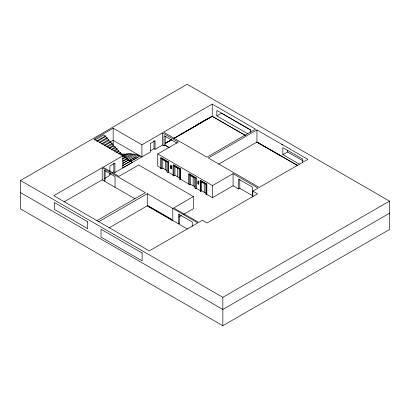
<?xml version="1.0" encoding="UTF-8"?>
<svg xmlns="http://www.w3.org/2000/svg" width="410" height="410" viewBox="0 0 410 410"><rect width="100%" height="100%" fill="white"/><g stroke="black" fill="none" stroke-linecap="round" stroke-linejoin="round"><path stroke-width="0.61" d="M170.75 166.88L171.021 166.337L171.247 167.116L170.796 166.855M170.965 168.208C171.349 166.342 170.37 168.951 171.236 167.664M198.394 181.743L198.122 182.286C199.219 183.311 197.83 180.549 198.619 182.522M198.337 183.613C199.255 183.05 197.415 182.511 198.563 183.096L198.337 183.613L198.158 182.809M20.5 180.497L187.155 84.281L389.5 201.105L389.5 229.503L222.845 325.719L20.5 208.895L20.5 180.497L222.845 297.322L389.5 201.105M173.025 174.901L168.474 172.272L168.474 161.868L161.14 157.635L160.643 157.922L160.643 168.325L161.14 168.038L157.748 166.081L157.748 153.95L178.345 142.06L162.498 132.912L141.901 144.802L113.16 128.207L94.1 139.21L122.841 155.805L122.841 167.936M94.628 140.164L103.627 134.967L105.349 135.956L105.349 136.689L97.406 141.276M96.35 141.153L105.349 135.956M99.128 142.27L107.066 137.683L107.066 138.57L99.656 142.849M101.378 143.843L108.788 139.564L108.788 140.558L102.438 144.228M104.109 145.191L110.464 141.527L110.464 142.362L104.642 145.724M109.982 142.173L113.16 140.338L141.901 156.933L141.901 144.802M106.318 146.693L112.14 143.331L112.14 144.376L107.374 147.123M108.911 148.015L113.678 145.263L113.678 145.996L109.444 148.44M111.12 149.409L115.353 146.964L115.353 147.8L111.648 149.937M113.852 150.598L117.029 148.763L117.029 149.604L114.38 151.131M116.056 152.1L118.705 150.567L118.705 151.459L116.589 152.679M118.259 153.647L120.381 152.423L120.381 153.104L122.052 154.073L122.052 154.596L123.728 155.559L123.728 156.138L125.404 157.102L125.404 157.522L122.759 159.049M118.792 154.022L120.381 153.104M120.996 154.683L122.052 154.073M122.149 154.488L123.21 153.878L124.466 154.601M120.996 155.205L122.052 154.596M122.764 155.123L124.886 153.904L125.721 154.385M212.211 104.109L163.59 132.179L206.891 157.179L255.512 129.109L212.211 104.109L212.211 116.337L173.866 138.477M96.965 220.641L145.406 192.674L102.198 167.726L53.756 195.693L149.327 250.869L197.82 222.871L147.267 193.689L98.774 221.687M122.841 155.805L103.1 167.203L118.946 176.351L138.688 164.953L193.423 196.554L193.423 208.685L183.624 214.343M123.384 155.554L126.557 153.719L127.817 154.442M122.672 156.174L123.728 155.559M123.466 156.236L128.233 153.483L129.488 154.211M122.672 156.748L123.728 156.138M124.086 156.769L129.908 153.407L131.584 154.37M122.759 158.634L125.404 157.102M125.229 157.414L131.584 153.745L132.84 154.473M125.849 158.209L133.26 153.929L134.516 154.652M122.887 160.961L127.126 158.516L127.126 158.88L122.887 161.325M126.992 158.747L134.936 154.165L136.222 154.908M127.653 159.777L136.653 154.58L138.329 155.549L138.329 155.185L140.005 156.148L140.005 155.836L130.472 161.34L132.368 162.432L130.472 161.232L122.534 165.819M122.974 163.211L128.801 159.849L122.974 163.472M129.329 160.377L138.329 155.185M129.857 160.438L131.446 159.521M132.507 158.911L133.563 158.301M134.623 157.686L135.684 157.076M122.534 165.66L130.472 161.079L130.472 161.653M131.005 161.345L132.061 160.735M133.122 160.125L138.416 157.066M109.844 174.229L110.849 173.65M112.361 172.779L113.867 171.903L114.918 172.507L150.455 151.992L150.455 143.403L155.052 140.748L155.052 149.337L154.006 148.733L150.429 150.798M122.841 167.828L132.368 162.329M171.703 139.62L165.209 143.367L171.703 139.636M197.948 124.568L173.866 138.37L212.211 116.337L245.298 135.443M64.196 201.792L102.198 179.852L135.008 198.799M104.668 178.427L109.885 175.413L109.885 173.532M155.052 149.337L162.498 145.037L163.995 145.904L165.174 145.222L168.982 147.421M165.209 143.474L171.703 139.723M250.628 132.363L250.628 129.924L216.854 110.423L216.854 115.912L221.497 113.232L250.838 130.175M160.643 157.922L167.977 162.155L168.474 161.868M160.643 168.325L161.591 168.874L163.134 167.982M170.673 165.666L171.488 165.978L171.349 168.787L170.673 168.397L170.673 165.666L171.488 165.978M179.206 177.735L174.967 175.29L173.881 175.916L173.082 175.454L173.082 165.051L173.532 164.789L180.502 168.817L180.502 179.216L188.544 183.859M161.591 168.874L161.591 158.977L166.885 162.032L166.885 171.933L167.977 172.559L168.474 172.272M173.082 165.051L180.051 169.079L180.502 168.817M173.082 175.454L173.532 175.193M282.833 144.935L256.942 129.934L208.321 158.004L259.248 187.406L307.823 159.362L281.701 144.228M194.719 186.745L190.537 184.331L189.543 184.905L188.672 184.408L188.672 174.004L189.082 173.768L196.236 177.899L196.236 188.298L200.095 190.527M173.881 175.916L173.881 166.024L179.175 169.079L179.175 178.975L180.051 179.477L180.502 179.216M147.267 205.241L170.796 218.796L170.796 219.376L172.82 220.575L172.82 208.449M218.822 164.072L256.942 142.065L297.501 165.532M109.029 227.893L147.292 205.805L172.82 220.575M188.672 174.004L195.826 178.135L196.236 177.899M198.045 181.066L198.86 181.379L198.722 184.192L198.045 183.798L198.045 181.066L198.86 181.379M206.25 193.458L201.679 190.814L200.772 191.337L200.285 191.055L200.285 180.6L200.644 180.39L206.85 183.972L206.85 194.427L212.482 197.681L233.08 185.786L238.61 188.979L239.788 188.298L253.016 195.934M198.045 183.798L198.179 180.989M189.543 184.905L189.543 175.142L194.77 178.16L194.77 187.923L195.826 188.533L196.236 188.298M200.285 180.6L206.486 184.182L206.85 183.972M200.285 191.055L200.644 190.845M193.423 196.554L173.681 207.952L198.671 222.379L202.386 220.237L207.091 222.953L257.526 193.838L252.816 191.116L252.816 196.861M157.748 153.95L212.482 185.551L233.08 173.661L258.069 188.087L252.816 191.116M200.772 191.337L200.772 181.579L205.856 184.515L205.856 194.273L206.486 194.637L206.85 194.427M179.267 216.854L181.445 215.598M297.639 165.45L256.942 142.065L256.942 129.934M179.534 223.296L178.54 223.87L178.54 214.087L192.249 222L192.249 226.284M389.5 213.231L222.845 309.447L20.5 192.623M185.433 131.692L194.581 126.516M198.368 123.825L199.475 123.22M200.582 122.61L203.903 120.791M205.01 120.181L212.211 116.235L245.646 135.541M195.601 125.45L196.708 124.84M197.815 124.235L212.211 116.337M302.713 162.278L302.713 159.116L282.833 147.641L282.833 154.59L287.712 151.997L303.026 160.838M216.854 115.912L247.855 133.814M282.833 154.59L299.397 164.154M256.88 142.132L281.701 156.353M177.048 143.172L163.995 135.638L163.995 145.904M164.687 145.043L169.084 147.585M170.739 167.429L171.19 167.69M167.008 170.637L162.77 168.192L162.77 159.531M105.349 136.689L107.066 137.683M107.066 138.57L108.788 139.564M108.788 140.558L110.464 141.527M110.464 142.362L112.14 143.331M112.14 144.376L113.678 145.263M113.678 145.996L115.353 146.964M115.353 147.8L117.029 148.763M117.029 149.604L118.705 150.567M118.705 151.459L120.381 152.423M125.404 157.522L127.126 158.516M127.126 158.88L128.801 159.849M128.801 160.11L130.472 161.079M147.195 205.774L187.308 228.939M170.785 167.403L171.011 168.182M287.712 150.101L287.712 151.997M252.386 196.933L252.386 187.103L238.61 179.149L238.61 188.979M239.788 179.083L239.788 188.298M233.08 173.661L233.08 185.786M222.845 297.322L222.845 325.719M212.482 185.551L212.482 197.681M206.486 184.182L206.486 194.637M204.221 183.137L204.221 192.285M201.679 181.666L201.679 190.814M198.722 181.461L198.722 184.192M195.826 178.135L195.826 188.533M193.151 176.684L193.151 185.843M190.537 175.178L190.537 184.331M180.051 169.079L180.051 179.477M179.39 214.204L179.39 223.378M177.617 168.161L177.617 176.818M174.967 166.014L174.967 175.29M171.349 166.055L171.349 168.787M167.977 162.155L167.977 172.559M165.42 161.058L165.42 169.72M165.174 136.166L165.174 145.222M162.498 132.912L162.498 145.037M154.006 140.758L154.006 148.733M147.267 193.689L147.267 205.815M115.041 187.267L115.041 176.587L104.176 170.314L104.176 181L105.083 180.477L105.083 170.416M114.918 172.507L114.918 163.108L109.885 166.014L109.885 171.652M113.867 163.129L113.867 171.903M113.16 128.207L113.16 145.355M102.198 167.726L102.198 179.852M142.142 253.011L101.014 229.262L101.014 237.103L142.142 260.852L142.142 253.011M87.689 221.764L54.279 202.478L54.279 209.377L87.689 228.667L87.689 221.764"/></g></svg>
